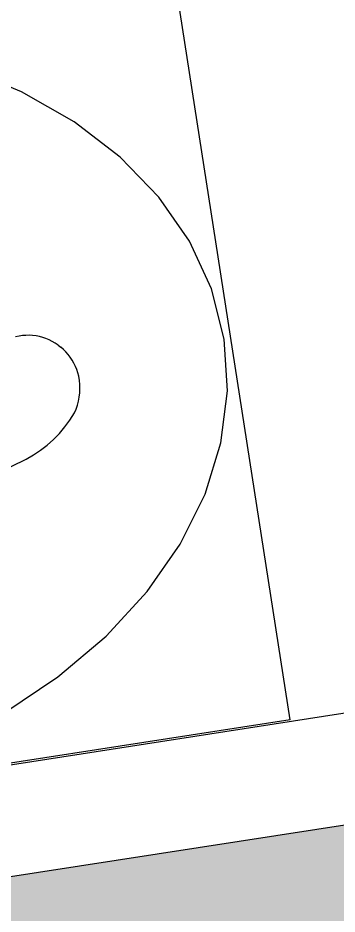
# Model space of a CAD drawing. Extents: x 396092 to 455492, y 17293 to 132793.
# Drawn here: x 440833.8 to 440891.6, y 61301.8 to 61464.1 of the extents above; entities that cross this region are included whole.
import ezdxf

# ---------------------------------------------------------------- set-up
doc = ezdxf.new("R2010")
doc.units = 0
doc.header["$LTSCALE"] = 1000
doc.header["$MEASUREMENT"] = 0
doc.layers.add('MU', color=34, linetype='Continuous')

# ---------------------------------------------------------------- blocks, each defined once
blk = doc.blocks.new('A$C0c70839c')
at = {"layer": 'MU', "color": 37}
for p, q in [((-304.76, -131.58), (-304.76, 8.42)), ((-335.38, -11.7), (-345.11, -5.75)), ((-326.8, -18.52), (-335.38, -11.7)), ((-319.53, -26.11), (-326.8, -18.52)), ((-313.7, -34.36), (-319.53, -26.11)), ((-309.44, -43.12), (-313.7, -34.36)), ((-306.83, -52.26), (-309.44, -43.12)), ((-305.96, -61.58), (-306.83, -52.26)), ((-342.61, -55.34), (-343.23, -55.38)), ((-341.99, -55.35), (-342.61, -55.34)), ((-341.37, -55.4), (-341.99, -55.35)), ((-340.76, -55.49), (-341.37, -55.4)), ((-340.15, -55.62), (-340.76, -55.49)), ((-339.55, -55.79), (-340.15, -55.62)), ((-338.97, -56), (-339.55, -55.79)), ((-338.4, -56.25), (-338.97, -56)), ((-337.85, -56.53), (-338.4, -56.25)), ((-337.31, -56.86), (-337.85, -56.53)), ((-336.8, -57.22), (-337.31, -56.86)), ((-336.32, -57.61), (-336.8, -57.22)), ((-335.86, -58.03), (-336.32, -57.61)), ((-335.86, -58.03), (-335.43, -58.49)), ((-335.03, -58.97), (-335.43, -58.49)), ((-334.66, -59.48), (-335.03, -58.97)), ((-334.32, -60.01), (-334.66, -59.48)), ((-334.02, -60.56), (-334.32, -60.01)), ((-333.76, -61.14), (-334.02, -60.56)), ((-333.53, -61.73), (-333.76, -61.14)), ((-306.83, -70.91), (-305.96, -61.58)), ((-333.34, -62.33), (-333.53, -61.73)), ((-333.19, -62.94), (-333.34, -62.33)), ((-333.09, -63.57), (-333.19, -62.94)), ((-333.02, -64.19), (-333.09, -63.57)), ((-333.02, -64.95), (-333.02, -64.19)), ((-333.33, -67.19), (-333.18, -66.45)), ((-333.18, -66.45), (-333.07, -65.71)), ((-333.07, -65.71), (-333.02, -64.95)), ((-333.79, -68.63), (-333.54, -67.92)), ((-333.54, -67.92), (-333.33, -67.19)), ((-334.43, -70), (-334.08, -69.32)), ((-334.08, -69.32), (-333.79, -68.63)), ((-335.83, -71.8), (-334.81, -70.64)), ((-334.81, -70.64), (-334.43, -70)), ((-309.44, -80.04), (-306.83, -70.91)), ((-338.08, -73.89), (-336.92, -72.88)), ((-336.92, -72.88), (-335.83, -71.8)), ((-339.3, -74.81), (-338.08, -73.89)), ((-341.93, -76.38), (-340.59, -75.64)), ((-340.59, -75.64), (-339.3, -74.81)), ((-355.1, -80.71), (-344.74, -77.57)), ((-344.74, -77.57), (-343.31, -77.02)), ((-343.31, -77.02), (-341.93, -76.38)), ((-313.7, -88.81), (-309.44, -80.04)), ((-319.53, -97.05), (-313.7, -88.81)), ((-326.8, -104.64), (-319.53, -97.05)), ((-335.38, -111.46), (-326.8, -104.64)), ((-345.11, -117.41), (-335.38, -111.46)), ((-355.83, -122.41), (-345.11, -117.41)), ((-304.76, -131.58), (-404.86, -131.58))]:
    blk.add_line(p, q, dxfattribs=at)

msp = doc.modelspace()

# ---------------------------------------------------------------- hatches: boundary and pattern name
h = msp.add_hatch()
h.set_pattern_fill('HEX', color=8, scale=20)
h.set_pattern_definition([(0, (119873.977, 11692.743), (0, 32.99556), [19.05, -38.1]), (120, (119873.977, 11692.743), (-28.5749932, -16.49778), [19.05, -38.1]), (60, (119893.027, 11692.743), (-28.5749932, 16.49778), [19.05, -38.1])])
h.paths.add_polyline_path([(440676.73, 61090.11), (440594.12, 61125.03), (440514.75, 61164.51), (440438.96, 61208.41), (440391.62, 61240.09), (439648.08, 61124.6), (439682.89, 61106.41), (439851.55, 61106.41), (439851.55, 61025.2), (439919.62, 60995.1), (440079.45, 60936.23), (440244.38, 60886.85), (440413.63, 60847.19), (440586.42, 60817.45), (440761.94, 60797.76), (440939.36, 60788.22), (441117.86, 60788.86), (441296.61, 60799.68), (441474.75, 60820.64), (441587.35, 60840.35), (441698.54, 60866.28), (441915.41, 60939.42), (442013.5, 60977.74), (442119.52, 61029.59), (442221.29, 61087.39), (442318.29, 61150.83), (442410.03, 61219.61), (442468.25, 61269.53), (442434.08, 61489.49), (442421.11, 61472.25), (442373.9, 61417.65), (442322.58, 61365.6), (442267.36, 61316.36), (442208.51, 61270.13), (442146.27, 61227.14), (442080.95, 61187.58), (442012.83, 61151.62), (441942.23, 61119.43), (441792.04, 61063.93), (441691.03, 61035.69), (441598.1, 61015.07), (441504.1, 60999.5), (441409.44, 60989.04), (441314.52, 60983.73), (441219.75, 60983.61), (441125.53, 60988.67), (441032.27, 60998.88), (440940.37, 61014.21), (440850.22, 61034.58), (440762.22, 61059.92)])
h.paths.add_polyline_path([(442187.3, 61281.43), (442243.95, 61325.35), (442297.22, 61372.12), (442346.88, 61421.54), (442392.72, 61473.39), (442429.25, 61520.61), (442423.79, 61555.73), (440424.82, 61245.24), (440475.12, 61212.77), (440554.87, 61168.66), (440638.4, 61129.42), (440725.33, 61095.26), (440815.23, 61066.32), (440907.68, 61042.75), (441002.24, 61024.66), (441098.45, 61012.14), (441195.85, 61005.25), (441293.99, 61004.01), (441392.4, 61008.44), (441490.59, 61018.52), (441588.11, 61034.19), (441684.49, 61055.38), (441884.7, 61118.9), (441932.04, 61137.85), (441999.61, 61168.61), (442064.87, 61202.89), (442127.52, 61240.55)])
h.paths.add_polyline_path([(439751.55, 60639.11), (439733.49, 60638.72), (439631.29, 60630.74), (439529.56, 60617.01), (439428.79, 60597.6), (439329.44, 60572.59), (439241.45, 60545.08), (439251.69, 60479.18), (439276.33, 60478.88), (439373.08, 60483.27), (439467.2, 60492.95), (439560.29, 60507.91), (439651.94, 60528.07), (439751.55, 60556.12)])
h.paths.add_polyline_path([(439751.55, 60534.01), (439652.39, 60506.62), (439561.28, 60486.91), (439468.79, 60472.25), (439375.32, 60462.7), (439282.05, 60458.33), (439254.89, 60458.54), (439273.44, 60339.13), (439344.11, 60336.68), (439477.48, 60339.9), (439610.24, 60350.96), (439751.55, 60371.23)])
h.paths.add_polyline_path([(439311.3, 60317.1), (439276.67, 60318.35), (439305.88, 60130.29), (439311.3, 60131.14)])
h.paths.add_polyline_path([(439471.3, 60318.99), (439351.3, 60316.29), (439351.3, 60137.35), (439471.3, 60155.99)])
h.paths.add_polyline_path([(439631.3, 60333.13), (439608.94, 60329.98), (439511.3, 60322.03), (439511.3, 60162.2), (439631.3, 60180.84)])
h.paths.add_polyline_path([(439751.55, 60350.11), (439671.3, 60338.78), (439671.3, 60187.05), (439751.55, 60199.52)])
h.paths.add_polyline_path([(440598.22, 60454.74), (440512.45, 60496.94), (440423.1, 60534.01), (440330.57, 60565.78), (440235.3, 60592.11), (440137.73, 60612.87), (440038.29, 60627.97), (439937.47, 60637.34), (439851.55, 60640.37), (439851.55, 60215.05), (440757.45, 60355.76), (440680.01, 60407.6)])
h.paths.add_polyline_path([(439269.99, 60880.95), (439189.28, 60880.95), (439238.21, 60565.92), (439315.22, 60589.73)])
h.paths.add_polyline_path([(439431.91, 60880.95), (439310.47, 60880.95), (439354.08, 60600.2), (439430.88, 60619.22), (439471.38, 60626.85)])
h.paths.add_polyline_path([(439593.83, 60880.95), (439472.39, 60880.95), (439510.71, 60634.25), (439534.35, 60638.7), (439629.53, 60651.09)])
h.paths.add_polyline_path([(439751.55, 60880.95), (439741.71, 60880.95), (439634.31, 60880.95), (439669.48, 60654.53), (439743.65, 60659.93), (439751.55, 60660.06)])

# ---------------------------------------------------------------- linework, layer by layer
at = {"layer": 'MU', "color": 32, "true_color": 0xcd6928}
for p, q in [((440424.82, 61245.24), (442423.79, 61555.73)), ((440324.29, 61249.87), (441642.27, 61454.58))]:
    msp.add_line(p, q, dxfattribs=at)

# ---------------------------------------------------------------- block references
at = {"color": 32, "true_color": 0xcd6928, "rotation": 8.828736708105133}
msp.add_blockref('A$C0c70839c', (441164.03, 61513.75), dxfattribs=at)

doc.saveas('drawing.dxf')
